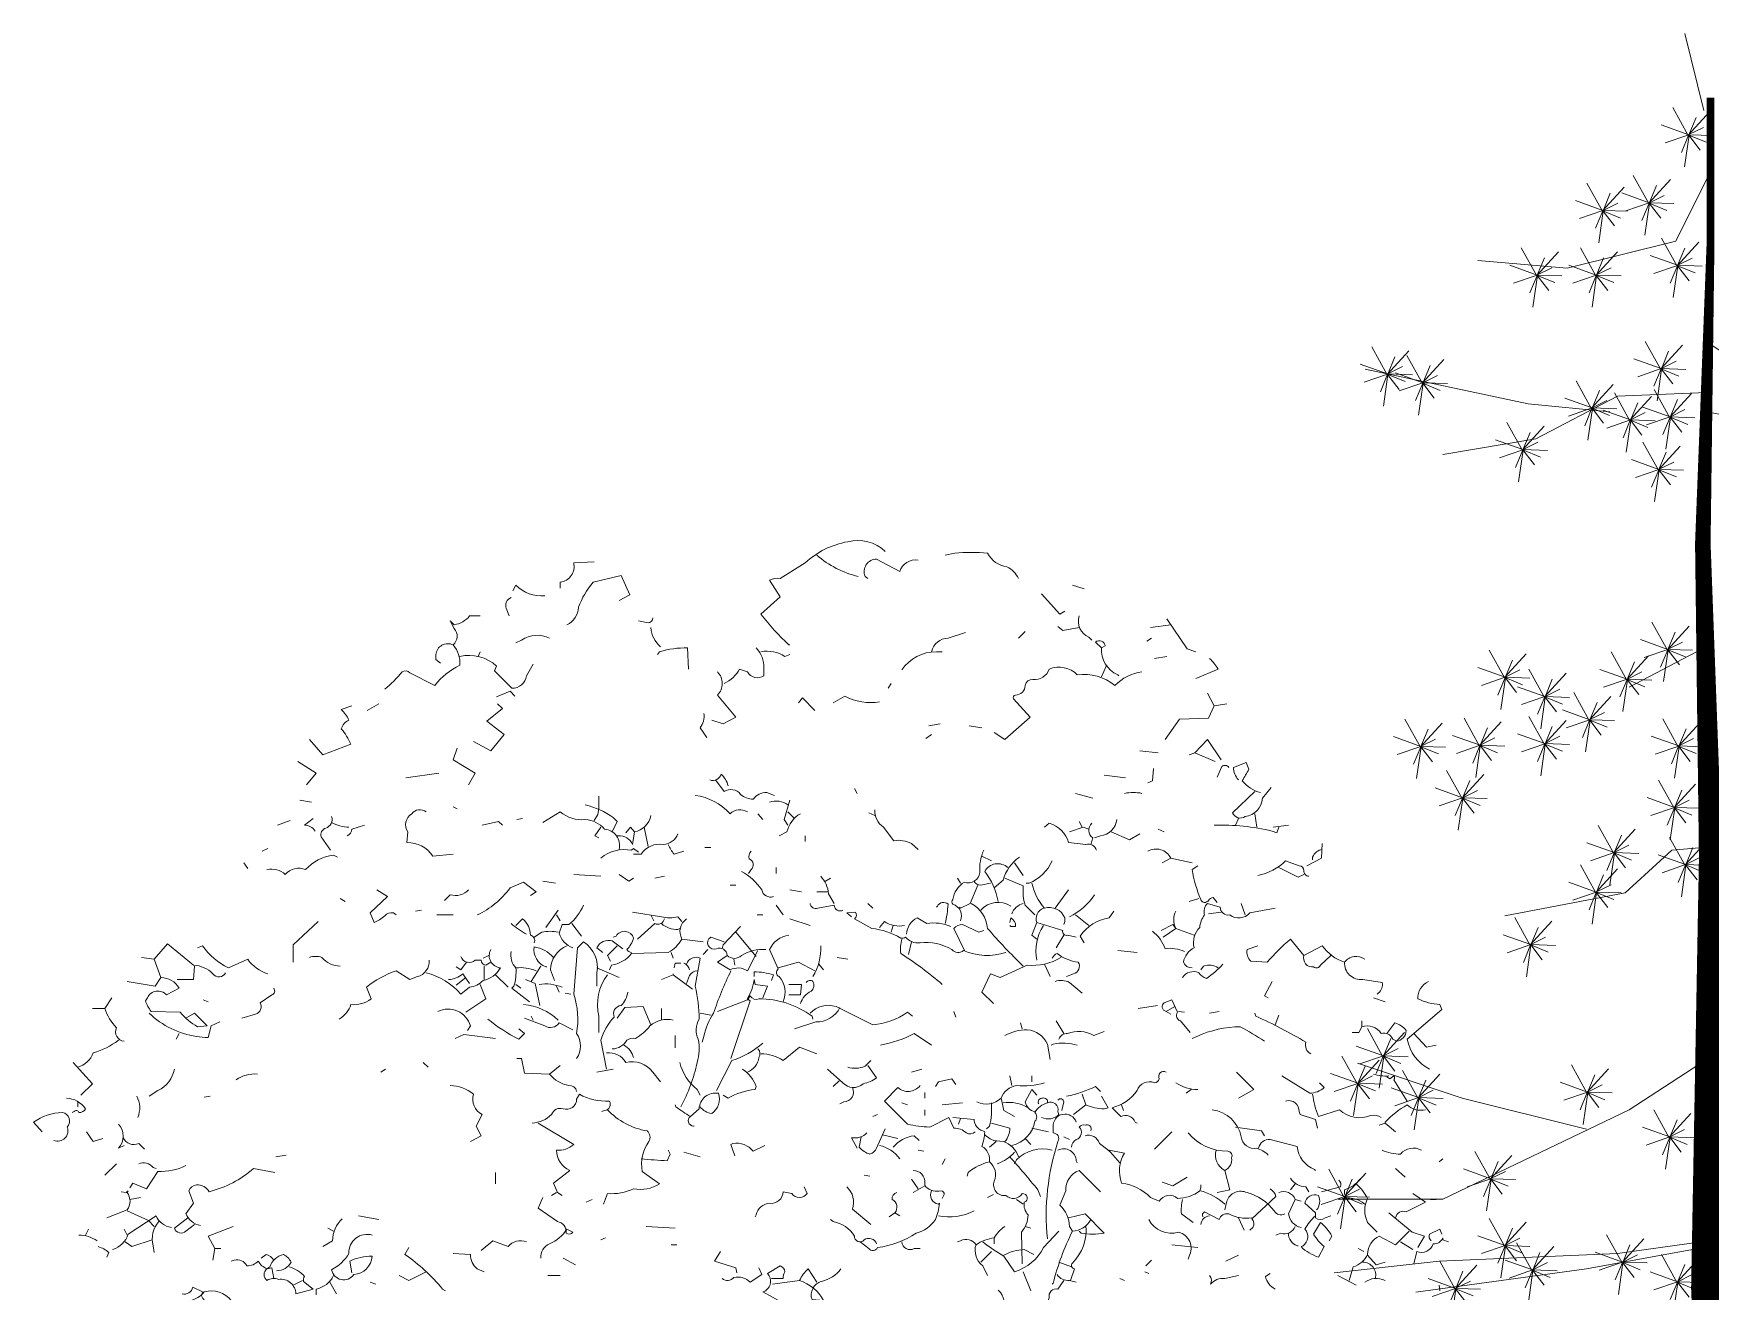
# Model space of a CAD drawing. Header units: millimetres. Extents: x 922141 to 965068, y 34629 to 256118.
# Drawn here: x 926857 to 930009, y 232705 to 235070 of the extents above; entities that cross this region are included whole.
import ezdxf

# ---------------------------------------------------------------- set-up
doc = ezdxf.new("R2010")
doc.units = ezdxf.units.MM
doc.layers.get('0').update_dxf_attribs({"plot": 0})
doc.layers.add('HATCH', color=8, linetype='Continuous', lineweight=5)
doc.layers.add('MCA__ PISCINA ELEV.', color=91, linetype='Continuous')

# ---------------------------------------------------------------- blocks, each defined once
blk = doc.blocks.new('PINE', base_point=(21193.4, 13260.9))
for p, q in [((21195.4, 13257.8), (21246.3, 13349.7)), ((21195.6, 13259.4), (21124.7, 13336.9)), ((21193.4, 13260.9), (21145.6, 13284.6)), ((21193.7, 13259.9), (21170, 13317.1)), ((21194, 13260.7), (21283.6, 13292.8)), ((21193.3, 13260.7), (21113.1, 13257.9)), ((21193.8, 13259.4), (21136.7, 13235.8)), ((21194, 13259.4), (21156.3, 13210.3)), ((21193, 13259), (21207.9, 13155)), ((21194, 13260.4), (21271.1, 13234)), ((21194.3, 13259.6), (21217.9, 13202.4))]:
    blk.add_line(p, q)
blk = doc.blocks.new('02')
at = {"layer": 'HATCH'}
for p, q in [((624604.4, 369182.8), (624586.8, 369255.1)), ((624610.9, 369125.6), (624578.1, 369060)), ((624578.1, 369060), (624476, 369034.5)), ((624476, 369034.5), (624392.1, 369041.8)), ((624607.2, 368965.2), (624691.1, 368910.5)), ((624439.5, 368906.9), (624286.4, 368939.7)), ((624516.1, 368899.6), (624439.5, 368906.9)), ((624523.4, 368914.1), (624446.8, 368874)), ((624607.2, 368917.8), (624523.4, 368914.1)), ((624607.2, 368899.6), (624683.8, 368885)), ((624446.8, 368874), (624359.3, 368859.5)), ((624603.6, 368677.2), (624534.3, 368640.7)), ((624574.4, 368487.6), (624530.7, 368447.5)), ((624618.2, 368491.2), (624574.4, 368487.6)), ((624530.7, 368447.5), (624417.7, 368425.6)), ((624377.6, 368254.3), (624279.1, 368287.1)), ((624607.2, 368290.7), (624534.3, 368243.3)), ((624494.2, 368225.1), (624377.6, 368254.3)), ((624534.3, 368243.3), (624359.3, 368159.5)), ((624359.3, 368159.5), (624260.9, 368159.5)), ((624629.1, 368123), (624523.4, 368108.4)), ((624523.4, 368108.4), (624355.7, 368101.1)), ((624614.5, 368115.7), (624494.2, 368093.8)), ((624355.7, 368101.1), (624257.2, 368090.2)), ((624494.2, 368093.8), (624333.8, 368072))]:
    blk.add_line(p, q, dxfattribs=at)
blk.add_lwpolyline([(624632.8, 366726.7, 65.6, 51, 0), (624632.8, 367113.1, 51, 36.5, 0), (624629.1, 367627.2, 36.5, 29.2, 0), (624607.2, 368075.6, 29.2, 21.9, 0), (624610.9, 368480.3, 21.9, 14.6, 0), (624603.6, 368775.6, 14.6, 7.29, 0), (624610.9, 369060, 7.29, 7.29, 0), (624610.9, 369194.9, 7.29, 7.29, 0)], format="xyseb", dxfattribs=at)
at = {"layer": 'HATCH', "xscale": -0.2870729222195223, "yscale": 0.2870729222195223, "zscale": 0.2870729222195223}
for p in [(624590.5, 369160.1), (624509.9, 369088.9), (624553.4, 369096.1), (624448.1, 369028.2), (624503.7, 369028.2), (624580, 369037.3), (624307.6, 368935.2), (624564.7, 368940.3), (624340.6, 368926.9), (624499.7, 368903.3), (624535.7, 368892), (624573.1, 368894.9), (624434.7, 368864.1), (624562.5, 368845.5), (624570.9, 368676.3), (624418, 368650.1), (624532.7, 368648.3), (624455.4, 368632), (624497.5, 368610.2), (624338.8, 368585.1), (624394.4, 368586.2), (624455.4, 368587.7), (624581.1, 368585.5), (624378, 368536.8), (624577.1, 368527.7), (624520.4, 368485.3), (624587.6, 368474), (624503.7, 368448.2), (624442, 368398.8), (624442, 368398.8), (624303.6, 368294.2), (624279.6, 368268.4), (624336.6, 368255), (624495.3, 368260.1), (624572.7, 368218), (624404.5, 368178.7), (624267.3, 368162), (624418, 368115.9), (624443.8, 368093), (624528.4, 368100.3), (624580, 368081.8), (624371.5, 368075.6)]:
    blk.add_blockref('PINE', p, dxfattribs=at)
blk = doc.blocks.new('05')
at = {"layer": 'HATCH'}
for points in [[(618789.3, 368314.7, 0.259125), (618663.6, 368346.9, 0.14621), (618521.8, 368276), (618438, 368224.5, 0.140045), (618402.6, 368218), (618438, 368163.2), (618373.6, 368105.2, 0.045349), (618467, 368002.1), (618470.2, 368002.1)], [(617816, 368279.2), (617748.3, 368276, -0.433228), (617703.2, 368211.6), (617703.2, 368192.2)], [(618560.5, 368301.8, 0.120178), (618699.1, 368230.9)], [(618898.9, 368285.7, 0.374222), (618837.7, 368247), (618760.3, 368288.9, 0.538727), (618721.6, 368230.9), (618731.3, 368224.5)], [(619234.1, 368224.5, 0.166656), (619195.4, 368263.1, -0.236053), (619131, 368308.2, 0.059021), (619021.4, 368308.2), (618989.1, 368301.8)], [(617725.7, 368069.7, 0.2836), (617764.4, 368127.8, -0.086777), (617812.8, 368211.6), (617906.2, 368234.1), (617935.2, 368169.7), (617899.8, 368150.3)], [(617538.8, 368160, 0.4142), (617522.7, 368124.5), (617532.4, 368098.8)], [(617651.6, 368166.4, -0.22728), (617554.9, 368201.9), (617545.2, 368182.6)], [(617116.6, 367853.8, 0.057129), (617174.6, 367911.8, -0.369919), (617200.4, 367908.6), (617284.2, 367866.7, -0.117401), (617368, 367934.4, 0.20253), (617345.4, 368002.1, 0.429047), (617348.6, 368056.9), (617335.8, 368082.6), (617348.6, 368069.7, 0.195877), (617400.2, 368098.8), (617435.7, 368098.8)], [(618012.6, 368092.3, -0.4142), (617996.5, 368076.2), (617964.2, 368082.6)], [(618006.1, 368060.1, 0.207977), (618038.4, 367995.6)], [(619437.1, 368098.8, 0.386597), (619469.4, 368027.8), (619479, 368018.2)], [(617345.4, 368002.1, 0.520645), (617287.4, 367969.8), (617287.4, 367953.7), (617303.5, 367940.8)], [(617667.7, 368024.6, 0.27121), (617574.3, 368018.2), (617554.9, 368008.5)], [(618131.8, 367921.5), (618128.6, 367992.4, 0.072388), (618035.1, 367979.5), (618028.7, 367969.8)], [(618357.4, 367992.4, -0.207474), (618383.2, 367924.7), (618383.2, 367898.9, -0.433868), (618328.4, 367911.8), (618302.6, 367921.5, -0.162277), (618251.1, 367873.1)], [(618944, 367979.5, -0.35463), (618998.8, 368024.6), (619056.8, 368044)], [(619511.3, 367992.4), (619491.9, 368011.7, -0.586716), (619524.2, 367998.8), (619511.3, 367992.4)], [(619511.3, 367992.4, 0.32309), (619566.1, 367902.2), (619569.3, 367898.9)], [(617368, 367963.4, -0.247086), (617490.5, 367931.2), (617484, 367915), (617542, 367857, 0.369919), (617590.4, 367898.9), (617612.9, 367937.6)], [(618373.6, 367979.5, -0.185669), (618454.1, 367963.4), (618470.2, 367969.8)], [(618844.1, 367918.3, -0.24263), (618960.1, 367979.5), (618979.5, 367979.5)], [(619872.2, 367956.9, -0.082748), (619901.2, 367921.5), (619827.1, 367889.3)], [(618228.5, 367911.8, -0.416656), (618228.5, 367834.5), (618289.8, 367760.3), (618247.9, 367737.8), (618209.2, 367750.7)], [(619646.6, 367911.8, 0.171967), (619556.4, 367866.7, 0.200745), (619430.7, 367902.2, 0.302124), (619337.2, 367921.5, -0.343094), (619282.4, 367886, 0.4142), (619256.6, 367866.7, -0.4142), (619224.4, 367834.5, 0.618027), (619218, 367821.6), (619272.8, 367760.3), (619189, 367686.2), (619153.5, 367708.8)], [(618770, 367811.9, -0.17128), (618654, 367831.2), (618615.3, 367808.7)], [(617007, 367799), (616971.6, 367786.1, -0.077301), (616997.3, 367750.7, 0.209167), (616971.6, 367721.7, -0.073669), (617003.8, 367670.1), (616910.3, 367634.6), (616865.2, 367686.2)], [(618183.4, 367773.2, -0.212204), (618170.5, 367724.9), (618193.1, 367692.7)], [(619936.7, 367592.7, 0.442368), (619914.1, 367596), (619898, 367560.5)], [(619968.9, 367550.8, -0.178864), (619952.8, 367592.7), (619994.7, 367608.9), (620004.4, 367586.3, 0.010635), (619981.8, 367547.6, 0.164948), (620043.1, 367508.9)], [(618264, 367531.5, 0.135742), (618241.4, 367570.2, -0.4142), (618202.7, 367550.8)], [(618222.1, 367550.8), (618251.1, 367512.2, -0.388977), (618305.9, 367502.5, 0.178864), (618347.8, 367486.4, -0.243835), (618392.9, 367508.9), (618418.7, 367499.3)], [(617832.1, 367496.1, -0.055374), (617828.9, 367434.8), (617816, 367415.5)], [(618154.4, 367499.3, -0.175232), (618270.4, 367438, -0.323349), (618328.4, 367444.5)], [(619646.6, 367505.7, 0.112473), (619588.6, 367505.7)], [(620023.7, 367512.2), (619949.6, 367441.3, 0.489075), (619991.5, 367428.4, 0.354019), (620049.5, 367489.6), (620078.5, 367525.1)], [(617255.2, 367444.5, 0.401794), (617206.8, 367438, 0.4142), (617193.9, 367376.8), (617190.7, 367341.4, -0.260452), (617277.7, 367296.2), (617345.4, 367302.7)], [(617899.8, 367318.8, 0.462555), (617851.4, 367386.5, 0.199997), (617787, 367418.7, -0.211655), (617703.2, 367444.5), (617645.2, 367409)], [(617787, 367467.1, -0.099014), (617880.4, 367425.2), (617893.3, 367412.3), (617877.2, 367376.8)], [(618006.1, 367431.6, -0.294113), (617951.3, 367376.8), (617938.4, 367392.9), (617922.3, 367373.6)], [(618463.8, 367467.1, 0.250641), (618402.6, 367476.7)], [(618505.7, 367438, 0.211838), (618460.6, 367376.8), (618434.8, 367363.9)], [(618753.9, 367450.9, 0.248367), (618782.9, 367392.9), (618818.3, 367347.8, -0.162277), (618876.3, 367338.1), (618898.9, 367318.8)], [(616878.1, 367421.9), (616849.1, 367399.4, -0.259125), (616884.5, 367380)], [(616939.3, 367428.4, -0.4142), (616920, 367389.7, 0.4142), (616903.9, 367360.7), (616936.1, 367315.6)], [(616939.3, 367409, 0.128769), (616997.3, 367392.9)], [(617048.9, 367399.4), (617007, 367386.5, -0.310577), (616990.9, 367363.9)], [(617951.3, 367376.8), (617944.9, 367334.9, 0.333328), (617896.6, 367363.9), (617893.3, 367363.9)], [(619495.1, 367315.6, 0.4142), (619459.7, 367334.9), (619401.7, 367341.4, 0.255402), (619337.2, 367405.8), (619321.1, 367392.9)], [(619479, 367405.8, 0.471924), (619482.3, 367357.5), (619475.8, 367334.9)], [(619562.8, 367418.7, -0.354019), (619508, 367363.9), (619488.7, 367357.5)], [(619888.4, 367399.4, -0.065994), (620081.7, 367380), (620097.8, 367373.6), (620104.3, 367392.9)], [(617838.5, 367289.8, -0.223526), (617941.7, 367315.6), (617948.1, 367322), (617964.2, 367309.1)], [(618096.4, 367370.4, -0.290726), (618048, 367334.9, 0.300995), (617973.9, 367302.7), (617948.1, 367302.7)], [(618064.1, 367334.9, 0.062256), (618083.5, 367302.7), (618115.7, 367312.3)], [(619666, 367312.3, -0.427887), (619743.3, 367289.8), (619814.2, 367273.7)], [(620249.3, 367318.8, 0.25296), (620217.1, 367293), (620217.1, 367283.3)], [(616723.4, 367251.1, -0.236053), (616784.6, 367235, -0.326447), (616852.3, 367251.1, -0.184021), (616945.8, 367299.5), (616958.7, 367293)], [(618341.3, 367312.3, 0.302765), (618334.9, 367286.6, -0.544022), (618341.3, 367251.1), (618331.7, 367238.2)], [(619118.1, 367315.6, 0.12587), (619105.2, 367241.4, -0.472687), (619053.6, 367209.2, 0.225525), (619014.9, 367151.2, 0.4142), (619014.9, 367135.1, -0.453766), (619040.7, 367080.3)], [(619198.6, 367257.6, 0.489075), (619121.3, 367244.7, -0.119324), (619166.4, 367144.8)], [(619237.3, 367293, 0.162277), (619182.5, 367215.7), (619153.5, 367189.9)], [(619346.9, 367280.1, -0.19191), (619269.5, 367206), (619259.9, 367206)], [(619833.6, 367264), (619814.2, 367251.1, 0.056015), (619843.2, 367151.2, 0.618027), (619869, 367148, -0.236053), (619885.1, 367157.6), (619898, 367141.5)], [(620204.2, 367228.6, -0.45993), (620188.1, 367247.9, 0.4142), (620172, 367264), (620126.9, 367280.1, -0.153275), (620033.4, 367231.8)], [(617426, 367099.6, 0.122345), (617535.6, 367189.9), (617580.7, 367209.2), (617622.6, 367177), (617603.3, 367164.1)], [(618415.5, 367160.9, -0.45993), (618376.8, 367183.4, 0.119247), (618309.1, 367244.7)], [(618573.4, 367228.6, -0.178864), (618599.2, 367170.5), (618618.5, 367138.3)], [(619085.8, 367212.4, 0.276978), (619108.4, 367199.5), (619140.6, 367206)], [(619189, 367222.1), (619250.2, 367196.3, 0.099014), (619256.6, 367131.9), (619288.9, 367099.6)], [(619279.2, 367206, 0.125443), (619321.1, 367122.2, -0.386597), (619388.8, 367090), (619388.8, 367077.1), (619385.6, 367067.4)], [(617090.8, 367183.4), (617126.3, 367160.9), (617068.2, 367106.1), (617081.1, 367073.8, 0.078461), (617116.6, 367096.4, -0.276978), (617145.6, 367106.1), (617155.3, 367099.6)], [(617397, 367183.4, -0.286789), (617335.8, 367167.3), (617316.4, 367148)], [(619488.7, 367167.3, -0.126114), (619404.9, 367093.2)], [(617780.5, 367131.9, -0.117401), (617732.2, 367067.4), (617709.6, 367067.4), (617699.9, 367038.4, 0.240356), (617745.1, 366990)], [(617944.9, 367109.3), (618041.6, 367093.2, 0.121368), (618096.4, 367093.2), (618109.3, 367077.1)], [(618537.9, 367138.3, 0.509216), (618563.7, 367122.2), (618618.5, 367131.9, 0.566177), (618647.5, 367115.7)], [(619192.2, 366973.9, -0.181442), (619050.4, 366980.4, -0.4142), (619011.7, 366983.6, 0.16394), (618905.3, 367006.2, -0.253143), (618857, 367025.5, -0.236053), (618840.9, 367022.3, 0.100998), (618744.2, 367054.5), (618686.2, 367086.7, 0.4142), (618689.4, 367109.3), (618660.4, 367106.1), (618676.5, 367093.2)], [(618989.1, 367070.6, 0.048889), (618998.8, 367135.1, 0.526016), (618963.4, 367128.6), (618960.1, 367125.4)], [(619076.2, 367138.3, -0.241638), (619131, 367054.5, 0.024979), (619250.2, 366928.8)], [(619108.4, 367115.7, -0.37883), (619208.3, 367128.6)], [(619250.2, 367138.3, 0.236053), (619211.5, 367102.9)], [(619317.9, 367122.2, 0.4142), (619295.3, 367073.8), (619279.2, 367031.9), (619295.3, 367019.1)], [(619453.3, 367006.2), (619440.4, 367028.7, -0.210266), (619537, 367090), (619553.2, 367112.5)], [(619759.4, 367112.5, 0.224854), (619759.4, 367054.5), (619717.5, 367025.5)], [(619814.2, 366922.4, -0.312363), (619785.2, 366941.7, -0.225677), (619820.7, 366990, -0.25499), (619840, 367057.7, -0.148804), (619856.1, 367099.6, -0.276978), (619865.8, 367138.3), (619907.7, 367125.4, 0.441483), (619939.9, 367099.6, 0.38205), (620007.6, 367106.1), (620091.4, 367122.2)], [(617590.4, 367035.2, -0.042465), (617538.8, 367070.6)], [(617616.2, 367006.2, 0.5), (617603.3, 367031.9, 0.2388), (617577.5, 367086.7), (617554.9, 367064.2)], [(617696.7, 367041.6, 0.118042), (617641.9, 367041.6), (617616.2, 367025.5)], [(618125.4, 367086.7, 0.376556), (618109.3, 367019.1, -0.145767), (618064.1, 366973.9), (617941.7, 366970.7, -0.199722), (617874, 366932), (617867.5, 366915.9)], [(617941.7, 366973.9, -0.236053), (617925.6, 366983.6, 0.120438), (617948.1, 367022.3, 0.660995), (617890.1, 367028.7), (617880.4, 367025.5)], [(618051.3, 367086.7, -0.480621), (618019, 367070.6), (617961, 367019.1)], [(618041.6, 367070.6, 0.193741), (618096.4, 367051.3), (618102.8, 367054.5)], [(618770, 367057.7), (618786.1, 367077.1, 0.192581), (618853.8, 367064.2)], [(619008.5, 367061, 0.146759), (618927.9, 367070.6), (618895.7, 367090, 0.276978), (618860.2, 367035.2)], [(619053.6, 366980.4), (619018.1, 367054.5, -0.226822), (619047.2, 367067.4), (619101.9, 367041.6), (619118.1, 367048.1)], [(619205.1, 367073.8), (619208.3, 367090, -0.302765), (619224.4, 367061), (619208.3, 367061), (619205.1, 367064.2)], [(619317.9, 367064.2, 0.197815), (619295.3, 366948.2)], [(619295.3, 367073.8), (619382.3, 367048.1, 0.599991), (619398.5, 367031.9), (619427.5, 367025.5)], [(619682.1, 367044.8, -0.143997), (619724, 366986.8, -0.146759), (619788.4, 366977.2)], [(616584.8, 366906.3, -0.568253), (616542.9, 366903, 0.175797), (616478.4, 366932), (616391.4, 367002.9), (616346.3, 366951.4), (616304.4, 366957.8)], [(616726.6, 366903, -0.163284), (616658.9, 366951.4), (616594.5, 366922.4, -0.113754), (616507.4, 366996.5), (616491.3, 366990)], [(617471.1, 366983.6, 0.536423), (617503.3, 366922.4, -0.215927), (617445.3, 366880.5, -0.178345), (617400.2, 366857.9), (617371.2, 366835.3, 0.146225), (617255.2, 366906.3)], [(617680.6, 366957.8, 0.15741), (617616.2, 366993.3, 0.349701), (617654.8, 366925.6), (617658, 366925.6)], [(617725.7, 366996.5, 0.303986), (617670.9, 366915.9), (617683.8, 366880.5)], [(617758, 366619.4, 0.309357), (617758, 366703.2, 0.119644), (617748.3, 366835.3), (617761.2, 366990), (617780.5, 367009.4, -0.308212), (617825.6, 366906.3), (617825.6, 366861.1)], [(617845, 366973.9), (617825.6, 366990, -0.375732), (617877.2, 367012.6), (617912.7, 366986.8)], [(618251.1, 367009.4), (618206, 367025.5, 0.942245), (618225.3, 366986.8, -0.514618), (618260.7, 366964.3, 0.4142), (618309.1, 366964.3, -0.160355), (618389.7, 366983.6)], [(618467, 367031.9, 0.259125), (618402.6, 366983.6), (618431.6, 366919.1, 0.618027), (618434.8, 366893.4, -0.301163), (618447.7, 366809.6)], [(618573.4, 366996.5, -0.148178), (618547.6, 366893.4)], [(618844.1, 367019.1, 0.082748), (618840.9, 366970.7, -0.034805), (618979.5, 366867.6)], [(620188.1, 366964.3), (620143, 367019.1, 0.041733), (620065.6, 366941.7), (620010.8, 366944.9, -0.265564), (619997.9, 366983.6), (620033.4, 366996.5)], [(620323.5, 366941.7, -0.162277), (620249.3, 366996.5), (620188.1, 366964.3, 0.541992), (620220.3, 366925.6, 0.523941), (620242.9, 366932), (620278.3, 366964.3)], [(616865.2, 366957.8, -0.162277), (616907.1, 366957.8, 0.236053), (616968.3, 366928.8)], [(617264.8, 366948.2, -0.37442), (617226.2, 366893.4), (617200.4, 366883.7), (617155.3, 366912.7, 0.088013), (617055.4, 366857.9), (617071.5, 366819.2, -0.188675), (617003.8, 366799.9, -0.179413), (616965.1, 366751.5)], [(617371.2, 366961, 0.548935), (617419.5, 366948.2), (617438.9, 366948.2, 0.4142), (617455, 366932), (617471.1, 366941.7)], [(617538.8, 366977.2, 0.236053), (617554.9, 366922.4, -0.099014), (617548.5, 366861.1), (617542, 366854.7), (617600, 366809.6)], [(618106, 366458.3, 0.071533), (618160.8, 366606.5, 0.124786), (618164.1, 366683.9, -0.240356), (618167.3, 366751.5, 0.058014), (618154.4, 366861.1), (618170.5, 366954.6, 0.468369), (618125.4, 366935.3), (618115.7, 366938.5, -0.236053), (618135.1, 366915.9)], [(618363.9, 366980.4), (618328.4, 366912.7, 0.274826), (618270.4, 366915.9), (618228.5, 366941.7), (618260.7, 366964.3)], [(619375.9, 366957.8, -0.169128), (619263.1, 366932), (619172.9, 366890.1), (619140.6, 366903), (619111.6, 366841.8), (619150.3, 366803.1)], [(619346.9, 366954.6, -0.199997), (619363, 366970.7, 0.141068), (619433.9, 366941.7, -0.514618), (619417.8, 366903), (619395.2, 366893.4)], [(619782, 366890.1, -0.37204), (619836.8, 366906.3, 0.162277), (619862.6, 366886.9, 0.055374), (619917.4, 366935.3)], [(619901.2, 366922.4, 0.255692), (619852.9, 366928.8), (619843.2, 366915.9)], [(620391.1, 366951.4, 0.417374), (620323.5, 366941.7, 0.463791), (620384.7, 366883.7), (620449.2, 366874, -0.302765), (620436.3, 366838.6), (620433, 366835.3)], [(616368.9, 366890.1, -0.265564), (616430.1, 366854.7), (616388.2, 366832.1, 0.540619), (616323.7, 366822.5), (616317.3, 366812.8, 0.104111), (616336.6, 366777.3), (616433.3, 366774.1, 0.087555), (616491.3, 366725.8), (616523.6, 366729), (616481.7, 366770.9), (616452.7, 366754.8)], [(617329.3, 366883.7, 0.186783), (617377.7, 366903), (617400.2, 366870.8)], [(617554.9, 366922.4, -0.133911), (617622.6, 366912.7)], [(617861.1, 366899.8, 0.224854), (617832.1, 366761.2), (617832.1, 366706.4)], [(618160.8, 366912.7, 0.276978), (618135.1, 366896.6), (618125.4, 366870.8)], [(618273.6, 366912.7, 0.03894), (618215.6, 366770.9, 0.100754), (618183.4, 366693.5), (618176.9, 366674.2)], [(618273.6, 366619.4), (618338.1, 366812.8), (618328.4, 366819.2, 0.104355), (618351, 366883.7), (618354.2, 366867.6), (618396.1, 366861.1), (618380, 366822.5)], [(618409, 366880.5), (618415.5, 366899.8, 0.064087), (618351, 366909.5), (618351, 366893.4)], [(618525, 366874, -0.442368), (618547.6, 366877.2, -0.369919), (618541.1, 366845, 0.196625), (618505.7, 366803.1)], [(619356.6, 366877.2, -0.204086), (619404.9, 366874), (619446.8, 366838.6)], [(620603.9, 366877.2, 0.301514), (620568.4, 366819.2, 0.092056), (620642.5, 366799.9), (620649, 366783.8), (620532.9, 366683.9, 0.222809), (620607.1, 366584)], [(616204.5, 366822.5), (616181.9, 366787, 0.117737), (616220.6, 366722.5, 0.515518), (616246.4, 366677.4)], [(616745.9, 366854.7, -0.523941), (616739.5, 366832.1), (616700.8, 366806.3, -0.480621), (616684.7, 366767.7), (616639.6, 366754.8)], [(617632.3, 366867.6, -0.133911), (617709.6, 366857.9)], [(617857.9, 366584), (617838.5, 366680.6, -0.125), (617883.7, 366758, -0.514618), (617906.2, 366796.7, 0.178345), (617928.8, 366841.8)], [(618228.5, 366777.3), (618328.4, 366816), (618338.1, 366828.9, 0.4142), (618367.1, 366819.2, -0.159607), (618544.4, 366761.2), (618547.6, 366751.5)], [(619727.2, 366777.3, -0.659393), (619720.8, 366806.3), (619746.5, 366816), (619765.9, 366774.1, 0.49527), (619775.5, 366745.1), (619807.8, 366706.4)], [(616330.2, 366770.9, 0.155884), (616488.1, 366693.5, 0.07106), (616526.8, 366690.3), (616536.5, 366729), (616565.5, 366741.9)], [(617293.9, 366777.3, -0.456619), (617403.4, 366729), (617393.8, 366712.9)], [(617580.7, 366799.9, -0.167648), (617696.7, 366748.3)], [(618637.8, 366790.2, -0.286789), (618557.3, 366741.9), (618486.4, 366719.3)], [(618537.9, 366770.9, -0.291199), (618624.9, 366793.4), (618747.4, 366732.2, 0.123093), (618863.4, 366774.1), (618879.6, 366761.2)], [(620210.7, 366635.5, -0.362045), (620194.5, 366674.2, 0.029785), (620026.9, 366761.2), (620023.7, 366770.9)], [(617461.4, 366751.5, 0.050552), (617564.6, 366683.9), (617583.9, 366703.2), (617564.6, 366719.3)], [(617745.1, 366716.1), (617699.9, 366738.7, -0.407791), (617651.6, 366729), (617583.9, 366754.8)], [(617877.2, 366651.6, 0.236053), (617925.6, 366680.6, -0.192581), (617954.6, 366687.1, 0.099014), (618002.9, 366729, -0.236053), (618080.3, 366748.3)], [(618773.2, 366664.5, 0.07692), (618886, 366703.2), (618944, 366664.5)], [(619189, 366696.8, -0.116699), (619263.1, 366716.1, -0.270767), (619330.8, 366667.8), (619340.4, 366616.2)], [(619369.5, 366683.9, -0.364258), (619398.5, 366703.2, -0.223816), (619485.5, 366696.8), (619520.9, 366709.7)], [(620055.9, 366677.4, 0.023788), (619975.4, 366725.8, 0.105392), (619830.3, 366693.5), (619814.2, 366687.1)], [(620349.2, 366706.4), (620371.8, 366706.4), (620381.5, 366725.8, -0.343094), (620445.9, 366703.2, -0.4142), (620484.6, 366683.9), (620497.5, 366677.4, 0.359619), (620529.7, 366712.9, 0.165543), (620491.1, 366738.7), (620465.3, 366703.2)], [(616227, 366680.6, -0.092499), (616143.2, 366638.7, -0.224854), (616091.7, 366590.4)], [(617915.9, 366664.5, -0.209167), (617948.1, 366622.6)], [(618380, 366671, -0.101349), (618276.9, 366613), (618225.3, 366513)], [(618363.9, 366651.6, -0.343094), (618367.1, 366622.6, -0.260178), (618328.4, 366574.3)], [(618373.6, 366635.5, -0.148178), (618447.7, 366613), (618502.5, 366658.1), (618560.5, 366635.5)], [(619430.7, 366664.5, 0.121552), (619350.1, 366667.8), (619343.7, 366664.5)], [(617758, 366509.8, 0.4142), (617732.2, 366529.2, -0.184021), (617667.7, 366567.8), (617583.9, 366571.1), (617574.3, 366619.4), (617558.1, 366619.4)], [(617857.9, 366638.7, -0.295731), (617922.3, 366606.5, -0.302765), (618012.6, 366574.3), (618038.4, 366542.1)], [(618102.8, 366606.5, 0.166275), (618160.8, 366516.3), (618170.5, 366496.9)], [(618731.3, 366596.8), (618760.3, 366554.9, -0.109772), (618715.2, 366535.6, -0.427002), (618647.5, 366538.8), (618595.9, 366584)], [(618741, 366613), (618721.6, 366593.6, -0.166153), (618663.6, 366590.4)], [(616414, 366584, -0.245377), (616359.2, 366513), (616330.2, 366493.7)], [(616691.2, 366567.8, 0.169571), (616620.2, 366548.5)], [(618312.3, 366584, -0.16861), (618357.4, 366525.9), (618354.2, 366516.3, 0.105759), (618264, 366487.3), (618247.9, 366496.9)], [(619095.5, 366474.4, 0.307983), (619176.1, 366487.3, -0.275284), (619227.6, 366529.2, 0.105927), (619321.1, 366538.8)], [(619727.2, 366574.3, 0.754288), (619704.6, 366551.7, -0.333328), (619688.5, 366538.8, 0.4142), (619630.5, 366513, -0.17865), (619546.7, 366455), (619575.7, 366426, -0.438309), (619624.1, 366406.7), (619630.5, 366403.5)], [(619759.4, 366538.8, 0.148178), (619833.6, 366516.3)], [(620239.7, 366538.8), (620255.8, 366522.7, -0.172653), (620207.4, 366503.4), (620114, 366561.4)], [(620532.9, 366477.6), (620487.8, 366548.5, 0.5), (620487.8, 366561.4), (620474.9, 366551.7), (620465.3, 366558.2), (620471.7, 366561.4, -0.099014), (620420.1, 366567.8)], [(616053, 366487.3, -0.234344), (616117.5, 366451.8, -0.276978), (616094.9, 366438.9, 0.618027), (616078.8, 366442.1), (616072.3, 366438.9)], [(616288.3, 366493.7, -0.232346), (616291.5, 366422.8)], [(617335.8, 366529.2, -0.183472), (617413.1, 366500.2, 0.356949), (617442.1, 366432.5), (617422.8, 366393.8), (617438.9, 366361.6), (617403.4, 366342.2)], [(617609.7, 366403.5, 0.175797), (617674.2, 366432.5, -0.406204), (617712.8, 366451.8, 0.51619), (617758, 366484), (617767.6, 366500.2, 0.147141), (617867.5, 366477.6, -0.535172), (617851.4, 366445.4), (617841.8, 366442.1)], [(618170.5, 366458.3, 0.188675), (618209.2, 366435.7, 0.343094), (618231.7, 366503.4, 0.452606), (618167.3, 366451.8), (618138.3, 366426, -0.030823), (618089.9, 366458.3), (618086.7, 366464.7)], [(618679.7, 366522.7, -0.535172), (618650.7, 366474.4), (618637.8, 366467.9)], [(618905.3, 366529.2, -0.435272), (618831.2, 366522.7), (618786.1, 366477.6), (618863.4, 366400.2, 0.048386), (618937.6, 366390.6), (619002, 366422.8), (619018.1, 366387.4, -0.178864), (619060, 366371.2, 0.323349), (619089.1, 366374.5)], [(619295.3, 366496.9), (619279.2, 366516.3), (619256.6, 366474.4, 0.302765), (619288.9, 366442.1)], [(619301.8, 366467.9, -0.618027), (619314.7, 366487.3, -0.599991), (619330.8, 366471.1, -0.649872), (619366.2, 366442.1), (619369.5, 366432.5, -0.314713), (619311.4, 366422.8)], [(619366.2, 366480.8, -0.704712), (619385.6, 366474.4), (619379.1, 366445.4)], [(619395.2, 366493.7, 0.060013), (619491.9, 366525.9), (619508, 366509.8)], [(619446.8, 366500.2), (619459.7, 366464.7, 0.111496), (619520.9, 366451.8), (619533.8, 366455), (619511.3, 366493.7)], [(620126.9, 366477.6, -0.517548), (620172, 366442.1), (620175.2, 366432.5), (620226.8, 366416.4), (620233.2, 366387.4)], [(620217.1, 366500.2, 0.07106), (620236.4, 366426), (620307.3, 366448.6, 0.302765), (620410.5, 366429.3, -0.192581), (620445.9, 366422.8)], [(616011.1, 366345.5, 0.645172), (616056.2, 366390.6, 0.599991), (616040.1, 366438.9, 0.162277), (615943.4, 366406.7), (615972.4, 366374.5)], [(617861.1, 366448.6, 0.162277), (617993.2, 366377.7, -0.368179), (617999.7, 366342.2, 0.209167), (617977.1, 366242.3), (618035.1, 366200.4, -0.185669), (617948.1, 366184.3, -0.128281), (617861.1, 366168.2), (617848.2, 366132.7)], [(618138.3, 366426, 0.697281), (618147.9, 366393.8), (618151.2, 366393.8)], [(619014.9, 366422.8), (619085.8, 366416.4, 0.32254), (619114.8, 366377.7), (619121.3, 366374.5, -0.077118), (619111.6, 366326.1, -0.302765), (619137.4, 366274.5, -0.32045), (619153.5, 366210.1, 0.575546), (619192.2, 366161.7, 0.470993), (619247, 366168.2, -0.926025), (619253.4, 366139.2, 0.236053), (619266.3, 366097.3, -0.182587), (619243.8, 366039.3), (619247, 365932.9)], [(619143.8, 366471.1, -0.082748), (619137.4, 366393.8), (619127.7, 366384.1)], [(619182.5, 366471.1, -0.185669), (619266.3, 366455), (619259.9, 366458.3)], [(619330.8, 366471.1, 0.209167), (619288.9, 366438.9, -0.449051), (619288.9, 366409.9, -0.306015), (619211.5, 366329.3)], [(619427.5, 366406.7, 0.89061), (619350.1, 366390.6), (619350.1, 366371.2, -0.566177), (619366.2, 366342.2, 0.104599), (619330.8, 366016.7)], [(619881.9, 366448.6, -0.315994), (619978.6, 366358.3, 0.442368), (620030.2, 366319.7, -0.120438), (620068.8, 366297.1)], [(620594.2, 366448.6, -0.259125), (620532.9, 366464.7, 0.075043), (620458.8, 366406.7), (620458.8, 366403.5), (620439.5, 366397)], [(616227, 366400.2, -0.400543), (616227, 366319.7), (616246.4, 366329.3)], [(617629, 366403.5), (617748.3, 366332.6, -0.21463), (617690.3, 366313.2, 0.291199), (617735.4, 366245.5), (617680.6, 366203.6), (617693.5, 366171.4), (617709.6, 366161.7)], [(618728.1, 366371.2, -0.24913), (618676.5, 366355.1), (618695.8, 366319.7)], [(618789.3, 366384.1), (618760.3, 366319.7, -0.224854), (618737.7, 366300.3, -0.158417), (618702.3, 366322.9), (618708.7, 366358.3)], [(619143.8, 366403.5), (619205.1, 366387.4, -0.190887), (619189, 366342.2)], [(619475.8, 366377.7, 0.720749), (619456.5, 366397, 0.302765), (619437.1, 366390.6, -0.566177), (619427.5, 366348.7, 0.276978), (619411.4, 366322.9)], [(619801.3, 366371.2, 0.225006), (619933.5, 366310, -0.5), (619946.4, 366287.4, -0.333328), (619923.8, 366245.5)], [(616243.2, 366355.1, 0.4142), (616294.7, 366335.8), (616314.1, 366316.4)], [(617973.9, 366284.2, 0.008286), (618060.9, 366277.8), (618070.6, 366300.3), (618064.1, 366313.2)], [(618386.4, 366329.3), (618347.8, 366310, 0.266052), (618280.1, 366335.8), (618273.6, 366332.6), (618286.5, 366293.9)], [(618770, 366329.3, -0.180573), (618837.7, 366284.2)], [(618815.1, 366322.9, -0.19014), (618886, 366361.6), (618902.1, 366345.5)], [(619121.3, 366364.8, 0.090164), (619160, 366342.2), (619137.4, 366322.9)], [(619234.1, 366290.7, 0.25), (619182.5, 366342.2), (619150.3, 366345.5)], [(619346.9, 366313.2, 0.272293), (619227.6, 366281), (619221.2, 366268.1)], [(619366.2, 366313.2, -0.548935), (619427.5, 366277.8), (619430.7, 366271.3)], [(619572.5, 366271.3, 0.077194), (619504.8, 366335.8, 0.4142), (619456.5, 366361.6)], [(619537, 366313.2), (619588.6, 366303.6, 0.234207), (619578.9, 366203.6, -0.160019), (619675.6, 366155.3), (619704.6, 366142.4, -0.489075), (619765.9, 366152.1, 0.168671), (619840, 366177.9), (619843.2, 366187.5), (619843.2, 366197.2)], [(619894.8, 366313.2, 0.356949), (619923.8, 366245.5), (619939.9, 366181.1), (619898, 366171.4)], [(620036.6, 366319.7, -0.40065), (620075.3, 366348.7), (620165.5, 366326.1, 0.280411), (620223.5, 366248.8), (620226.8, 366245.5)], [(620449.2, 366313.2, 0.111496), (620510.4, 366300.3, -0.353287), (620581.3, 366313.2)], [(616452.7, 366261.7, -0.12587), (616359.2, 366242.3), (616320.5, 366184.3), (616275.4, 366203.6), (616265.7, 366187.5)], [(616294.7, 366268.1, -0.34938), (616343.1, 366255.2), (616352.7, 366252)], [(619137.4, 366274.5, 0.109406), (619066.5, 366239.1), (619063.3, 366226.2)], [(619221.2, 366306.8, -0.128281), (619163.2, 366268.1)], [(619205.1, 366290.7, -0.017029), (619298.5, 366181.1), (619308.2, 366158.5)], [(616749.2, 366239.1), (616678.3, 366252, -0.120178), (616530, 366174.6, 0.278625), (616488.1, 366197.2, 0.265564), (616462.3, 366177.9), (616478.4, 366136), (616452.7, 366100.5, 0.260178), (616501, 366061.8)], [(618882.8, 366245.5, -0.441071), (618921.5, 366203.6, 0.236053), (618924.7, 366190.8, 0.265564), (618976.2, 366177.9, -0.4142), (618985.9, 366165), (618979.5, 366152.1)], [(619508, 366174.6), (619437.1, 366245.5, 0.331436), (619392, 366177.9), (619372.7, 366129.5, -0.197815), (619404.9, 366058.6), (619414.6, 366042.5)], [(620143, 366219.8, 0.252106), (620194.5, 366190.8), (620204.2, 366174.6)], [(620304.1, 366213.3, -0.302765), (620310.6, 366190.8), (620246.1, 366174.6)], [(620375, 366216.5, -0.162277), (620323.5, 366181.1), (620323.5, 366165)], [(620362.1, 366200.4, -0.099014), (620400.8, 366152.1, 0.243301), (620400.8, 366071.5), (620433, 366039.3)], [(616188.4, 366087.6), (616256.1, 366113.4, 0.337067), (616256.1, 366171.4), (616259.3, 366177.9), (616252.8, 366171.4), (616236.7, 366174.6)], [(617638.7, 365952.2, -0.333328), (617667.7, 366000.6, 0.137939), (617725.7, 366048.9), (617745.1, 366039.3, -0.4142), (617722.5, 366036, 0.40065), (617693.5, 366074.7), (617629, 366119.8), (617645.2, 366155.3)], [(618518.6, 366190.8), (618528.3, 366168.2, -0.506302), (618476.7, 366168.2), (618447.7, 366174.6, -0.45929), (618402.6, 366136, 0.32254), (618357.4, 366097.3), (618354.2, 366090.8)], [(618660.4, 366190.8, -0.302765), (618679.7, 366116.6), (618741, 366065.1)], [(618944, 366177.9, 0.514618), (618966.6, 366132.7), (618969.8, 366136, -0.074905), (618956.9, 366081.2, -0.18132), (618892.5, 366036, -0.109772), (618763.5, 365987.7, -0.561981), (618734.5, 365984.5), (618705.5, 366007)], [(618828, 366171.4, 0.355026), (618811.9, 366148.9, -0.470993), (618821.5, 366103.7), (618837.7, 366094.1)], [(619782, 366148.9, 0.082748), (619778.8, 366100.5), (619817.4, 366071.5)], [(619843.2, 366177.9, -0.105759), (619923.8, 366132.7)], [(620123.6, 366100.5, -0.401794), (620088.2, 366110.2, 0.173447), (619997.9, 366171.4, 0.449051), (619930.3, 366142.4), (619923.8, 366113.4)], [(620075.3, 366184.3, -0.162277), (620094.6, 366158.5), (620014, 366084.4, -0.343094), (620017.3, 366055.4), (620007.6, 366045.7)], [(620104.3, 366171.4, -0.4142), (620159.1, 366148.9), (620178.4, 366142.4)], [(620159.1, 366148.9), (620136.5, 366100.5, 0.333328), (620178.4, 366055.4)], [(620230, 366113.4, 0.295303), (620236.4, 366161.7, 0.5), (620191.3, 366136), (620226.8, 366103.7), (620226.8, 366087.6, 0.399994), (620259, 366087.6), (620278.3, 366094.1)], [(620391.1, 366132.7, 0.274033), (620307.3, 366148.9)], [(620494.3, 366087.6, -0.486771), (620529.7, 366107), (620594.2, 366139.2), (620552.3, 366168.2)], [(616207.7, 365981.3, 0.253723), (616259.3, 366032.8), (616352.7, 366094.1, 0.268112), (616404.3, 366055.4)], [(616459.1, 366087.6), (616414, 366052.2, 0.546783), (616452.7, 366042.5), (616481.7, 366065.1)], [(618966.6, 366094.1, 0.172012), (619085.8, 366110.2)], [(619401.7, 366087.6), (619456.5, 366100.5), (619520.9, 366036, -0.083908), (619443.6, 366036), (619437.1, 366042.5)], [(619872.2, 366094.1, 0.333328), (619843.2, 366065.1)], [(619849.7, 366090.8, -0.4142), (619856.1, 366107), (619904.5, 366081.2, -0.382629), (619936.7, 366100.5, 0.162277), (620014, 366087.6)], [(620226.8, 366094.1, 0.099014), (620191.3, 366048.9, -0.463791), (620184.9, 365994.1), (620178.4, 365990.9, 0.112411), (620236.4, 365955.5), (620255.8, 365990.9, -0.099014), (620220.3, 366032.8), (620242.9, 366071.5, -0.099014), (620281.6, 366026.4), (620271.9, 366010.3)], [(616156.1, 366010.3, 0.152283), (616094.9, 366029.6)], [(616362.4, 366074.7, 0.25499), (616343.1, 365994.1), (616346.3, 365971.6)], [(616974.8, 366084.4, 0.206955), (616942.5, 366010.3), (616910.3, 365990.9)], [(617074.7, 366029.6, 0.515121), (616997.3, 365968.4, -0.142853), (616939.3, 365913.6, 0.670273), (617013.5, 365897.5, 0.37204), (617074.7, 365958.7, 0.116058), (617000.6, 365942.6), (617007, 365903.9)], [(618760.3, 366000.6, 0.489075), (618718.4, 366013.5, -0.720749), (618686.2, 366026.4, 0.210693), (618615.3, 366074.7), (618605.6, 366081.2)], [(619189, 366058.6, 0.126938), (619153.5, 366019.9, 0.123093), (619092.3, 365997.4, 0.382629), (619040.7, 366010.3), (619031, 366007)], [(619114.8, 366007, 0.031036), (619185.7, 365958.7), (619221.2, 365907.1, 0.203522), (619317.9, 365987.7), (619369.5, 366042.5)], [(619475.8, 366081.2, -0.252106), (619414.6, 366042.5, 0.053238), (619350.1, 365868.5), (619346.9, 365865.2)], [(619459.7, 366061.8, -0.221268), (619414.6, 365936.1, 0.618027), (619421, 365916.8), (619408.1, 365878.1)], [(619669.2, 366081.2, 0.359314), (619769.1, 366039.3, -0.483139), (619804.6, 365958.7), (619801.3, 365949)], [(620159.1, 366058.6, -0.4142), (620110.7, 366036), (620094.6, 366029.6)], [(620136.5, 366036, 0.343094), (620165.5, 365994.1), (620168.8, 365994.1)], [(620539.4, 366042.5), (620494.3, 365997.4), (620439.5, 366026.4, 0.291199), (620400.8, 365965.1, -0.207977), (620352.5, 365923.2), (620339.6, 365878.1)], [(620613.5, 366010.3, -0.302765), (620607.1, 366032.8), (620642.5, 366048.9), (620649, 366032.8)], [(616159.4, 365990.9, -0.104111), (616194.8, 365971.6), (616188.4, 365955.5)], [(617197.2, 365987.7), (617184.3, 365965.1, -0.06604), (617310, 365849.1), (617319.6, 365842.7)], [(617590.4, 366007, 0.322357), (617529.1, 365990.9), (617477.6, 366010.3), (617438.9, 365978)], [(618844.1, 366007, 0.551163), (618886, 365984.5), (618905.3, 365984.5)], [(619092.3, 365997.4, 0.315216), (619114.8, 365926.5), (619131, 365894.2)], [(619185.7, 365961.9, -0.122009), (619253.4, 365981.3), (619285.7, 365965.1)], [(620555.5, 365932.9), (620565.2, 365974.8, 0.453766), (620620, 366000.6, 0.33638), (620652.2, 366019.9), (620652.2, 366013.5), (620671.5, 366007)], [(616797.5, 365923.2, -0.146225), (616849.1, 365891, 0.236053), (616845.9, 365874.9), (616878.1, 365849.1), (616820.1, 365833, 0.449966), (616762.1, 365881.3, 0.248367), (616723.4, 365878.1, -0.5), (616723.4, 365916.8, -0.17128), (616694.4, 365942.6, -0.201935), (616655.7, 365926.5, 0.369919), (616613.8, 365945.8), (616604.1, 365942.6)], [(616745.9, 365945.8, 0.162277), (616720.2, 365965.1), (616704, 365952.2)], [(616755.6, 365910.4, 0.300919), (616804, 365939.4, 0.14502), (616778.2, 365965.1, 0.261322), (616733.1, 365923.2), (616723.4, 365916.8), (616739.5, 365920), (616745.9, 365884.6)], [(617345.4, 365968.4), (617403.4, 365965.1, 0.24263), (617426, 365916.8), (617448.6, 365907.1)], [(618367.1, 365920), (618376.8, 365897.5), (618338.1, 365871.7, 0.259125), (618283.3, 365887.8, -0.4142), (618244.6, 365884.6)], [(618409, 365884.6), (618447.7, 365884.6, -0.162277), (618454.1, 365907.1, 0.265564), (618438, 365926.5), (618396.1, 365900.7, -0.544022), (618380, 365839.4), (618444.5, 365804), (618460.6, 365810.4)], [(620384.7, 365939.4, -0.477875), (620426.6, 365884.6)], [(616945.8, 365894.2, -0.236053), (616887.8, 365849.1), (616887.8, 365829.8)], [(618560.5, 365871.7), (618531.5, 365916.8, 0.08429), (618502.5, 365878.1), (618412.2, 365865.2)], [(618502.5, 365878.1, -0.186218), (618583, 365810.4), (618544.4, 365813.7, -0.438553), (618576.6, 365874.9, 0.177994), (618641.1, 365916.8)], [(619385.6, 365878.1), (619366.2, 365849.1, 0.577133), (619337.2, 365820.1), (619321.1, 365778.2)], [(619363, 365897.5, 0.283676), (619404.9, 365878.1), (619427.5, 365871.7)], [(619872.2, 365894.2, -0.343094), (619875.5, 365865.2, -0.253143), (619923.8, 365884.6), (619968.9, 365894.2)], [(620075.3, 365900.7), (620059.2, 365891, 0.209167), (620091.4, 365849.1)], [(620391.1, 365871.7, -0.280075), (620458.8, 365878.1)], [(616562.2, 365771.8, -0.149628), (616504.2, 365826.6), (616507.4, 365839.4), (616475.2, 365855.6, -0.447098), (616439.8, 365833)], [(616465.5, 365810.4, 0.176727), (616513.9, 365839.4, -0.312363), (616604.1, 365810.4), (616642.8, 365810.4)], [(619166.4, 365845.9, -0.338058), (619179.3, 365768.5)]]:
    blk.add_lwpolyline(points, format="xyb", dxfattribs=at)
for points in [[(619311.4, 368172.9), (619372.7, 368105.2), (619388.8, 368114.9)], [(619414.6, 368201.9), (619453.3, 368189)], [(619256.6, 368047.2), (619234.1, 368024.6)], [(619437.1, 368060.1), (619382.3, 368050.4), (619366.2, 368063.3)], [(619743.3, 368069.7), (619675.6, 368060.1)], [(619730.4, 368089.1), (619798.1, 367989.2), (619827.1, 367979.5)], [(619678.9, 368024.6), (619662.7, 368015)], [(617429.2, 367963.4), (617435.7, 367979.5)], [(619730.4, 367963.4), (619688.5, 367956.9)], [(619527.4, 367931.2), (619511.3, 367895.7)], [(617490.5, 367828), (617535.6, 367847.4), (617551.7, 367831.2)], [(618554, 367782.9), (618512.1, 367824.8), (618499.2, 367808.7)], [(618808.7, 367873.1), (618799, 367857)], [(619888.4, 367799), (619865.8, 367840.9)], [(617097.3, 367805.5), (617058.6, 367782.9)], [(617493.7, 367805.5), (617509.8, 367789.3), (617458.2, 367747.5), (617516.2, 367702.3), (617471.1, 367647.5), (617413.1, 367679.8)], [(619724, 367686.2), (619772.3, 367753.9), (619869, 367757.1), (619888.4, 367799), (619930.3, 367805.5)], [(618973, 367737.8), (618934.4, 367731.3)], [(619069.7, 367731.3), (619111.6, 367724.9)], [(617358.3, 367657.2), (617345.4, 367618.5), (617419.5, 367573.4), (617397, 367534.7)], [(618944, 367702.3), (618924.7, 367689.4)], [(619910.9, 367618.5), (619865.8, 367686.2), (619823.9, 367641.1), (619804.6, 367634.6)], [(616826.5, 367612.1), (616887.8, 367573.4), (616855.5, 367534.7)], [(619640.2, 367647.5), (619701.4, 367641.1)], [(619823.9, 367641.1), (619891.6, 367612.1)], [(617297.1, 367573.4), (617187.5, 367557.3)], [(619520.9, 367567), (619591.8, 367557.3)], [(619685.3, 367589.5), (619682.1, 367547.6), (619666, 367541.2)], [(618686.2, 367521.8), (618695.8, 367505.7)], [(619424.2, 367505.7), (619482.3, 367489.6)], [(616833, 367483.2), (616871.6, 367476.7)], [(617345.4, 367460.6), (617358.3, 367454.2)], [(618363.9, 367438), (618380, 367418.7)], [(618470.2, 367483.2), (618450.9, 367418.7), (618463.8, 367399.4)], [(618463.8, 367444.5), (618486.4, 367421.9)], [(618753.9, 367431.6), (618734.5, 367441.3)], [(620023.7, 367438), (620030.2, 367392.9)], [(616800.7, 367415.5), (616758.8, 367399.4)], [(617442.1, 367399.4), (617496.9, 367412.3), (617509.8, 367399.4)], [(617577.5, 367421.9), (617558.1, 367418.7)], [(617838.5, 367392.9), (617819.2, 367363.9), (617832.1, 367357.5)], [(617983.6, 367392.9), (617996.5, 367328.5)], [(619404.9, 367376.8), (619450, 367392.9), (619469.4, 367386.5)], [(619446.8, 367392.9), (619437.1, 367412.3)], [(619543.5, 367376.8), (619604.7, 367351), (619640.2, 367370.4)], [(619701.4, 367386.5), (619720.8, 367376.8)], [(619968.9, 367421.9), (619959.3, 367399.4)], [(620085, 367392.9), (620136.5, 367399.4)], [(616726.6, 367322), (616707.3, 367312.3)], [(618186.6, 367325.2), (618206, 367325.2)], [(618521.8, 367363.9), (618521.8, 367344.6)], [(620249.3, 367338.1), (620246.1, 367289.8), (620197.8, 367264)], [(616646, 367273.7), (616658.9, 367254.3)], [(619111.6, 367296.2), (619143.8, 367280.1)], [(619221.2, 367273.7), (619250.2, 367231.8)], [(619743.3, 367289.8), (619714.3, 367273.7)], [(617645.2, 367212.4), (617687.1, 367206)], [(617748.3, 367235), (617838.5, 367228.6)], [(617899.8, 367235), (617932, 367212.4), (617948.1, 367222.1)], [(618051.3, 367228.6), (618019, 367222.1)], [(618425.1, 367257.6), (618425.1, 367238.2)], [(618589.5, 367212.4), (618605.6, 367222.1)], [(619040.7, 367206), (619031, 367222.1)], [(620104.3, 367257.6), (620168.8, 367225.3), (620188.1, 367235)], [(616968.3, 367154.4), (616984.4, 367144.8)], [(618270.4, 367199.5), (618289.8, 367199.5)], [(618470.2, 367183.4), (618508.9, 367177)], [(618595.9, 367177), (618560.5, 367177)], [(619098.7, 367199.5), (619072.9, 367138.3), (619040.7, 367122.2), (619037.5, 367125.4)], [(619356.6, 367122.2), (619401.7, 367183.4)], [(619836.8, 367154.4), (619804.6, 367144.8)], [(617239.1, 367115.7), (617219.7, 367112.5)], [(617290.6, 367099.6), (617345.4, 367099.6)], [(617696.7, 367115.7), (617654.8, 367057.7)], [(617690.3, 367099.6), (617703.2, 367080.3)], [(618006.1, 367099.6), (618015.8, 367080.3)], [(618360.7, 367099.6), (618380, 367099.6)], [(618425.1, 367131.9), (618447.7, 367099.6)], [(618731.3, 367138.3), (618747.4, 367122.2)], [(619424.2, 367099.6), (619469.4, 367064.2)], [(619910.9, 367109.3), (619869, 367102.9)], [(619991.5, 367099.6), (619978.6, 367138.3)], [(616894.2, 367077.1), (616810.4, 366999.7), (616810.4, 366941.7)], [(617741.8, 367070.6), (617774.1, 367028.7)], [(618305.9, 367061), (618247.9, 366999.7), (618244.6, 366986.8)], [(618289.8, 367041.6), (618357.4, 366961)], [(618470.2, 367086.7), (618537.9, 367064.2)], [(618815.1, 367064.2), (618808.7, 367041.6)], [(619820.7, 367031.9), (619759.4, 367054.5), (619749.8, 367067.4), (619711.1, 367048.1)], [(617893.3, 366996.5), (617861.1, 366964.3), (617870.8, 366944.9)], [(618109.3, 367019.1), (618180.2, 367009.4)], [(618196.3, 366983.6), (618180.2, 366967.5)], [(618876.3, 367009.4), (618866.7, 366967.5)], [(619385.6, 367031.9), (619359.8, 366990)], [(616346.3, 366951.4), (616368.9, 366890.1), (616349.5, 366861.1), (616256.1, 366877.2)], [(616481.7, 366928.8), (616478.4, 366883.7), (616423.6, 366883.7)], [(617390.5, 366941.7), (617371.2, 366915.9), (617355.1, 366925.6)], [(617464.7, 366964.3), (617445.3, 366954.6)], [(617448.6, 366928.8), (617448.6, 366883.7)], [(617638.7, 366928.8), (617606.5, 366877.2)], [(618073.8, 366973.9), (618080.3, 366954.6)], [(618106, 366938.5), (618086.7, 366938.5), (618083.5, 366922.4)], [(618283.3, 366951.4), (618286.5, 366932)], [(618431.6, 366922.4), (618499.2, 366941.7), (618554, 366912.7)], [(618566.9, 366935.3), (618583, 366915.9)], [(618628.2, 366957.8), (618663.6, 366951.4)], [(619321.1, 366935.3), (619340.4, 366893.4)], [(619566.1, 366980.4), (619630.5, 366973.9)], [(617387.3, 366890.1), (617355.1, 366864.4)], [(617487.2, 366899.8), (617529.1, 366857.9)], [(617635.5, 366796.7), (617619.4, 366870.8), (617587.1, 366883.7)], [(617825.6, 366922.4), (617899.8, 366890.1)], [(618144.7, 366851.5), (618080.3, 366899.8), (618080.3, 366903), (618080.3, 366899.8), (618041.6, 366883.7)], [(620081.7, 366877.2), (620055.9, 366828.9), (620068.8, 366822.5)], [(616510.7, 366816), (616526.8, 366809.6)], [(617435.7, 366867.6), (617455, 366819.2), (617387.3, 366774.1)], [(617554.9, 366867.6), (617571, 366854.7)], [(617690.3, 366861.1), (617699.9, 366841.8)], [(617719.3, 366838.6), (617738.6, 366835.3)], [(618467, 366867.6), (618508.9, 366867.6), (618505.7, 366832.1), (618467, 366832.1)], [(620420.1, 366822.5), (620458.8, 366809.6)], [(616181.9, 366787), (616140, 366787)], [(617612.9, 366748.3), (617606.5, 366761.2)], [(618006.1, 366732.2), (617980.3, 366793.4), (617919.1, 366790.2), (617893.3, 366754.8)], [(618041.6, 366748.3), (618041.6, 366787)], [(618170.5, 366770.9), (618206, 366764.4)], [(619018.1, 366777.3), (619024.6, 366758)], [(619698.2, 366796.7), (619633.7, 366787)], [(619756.2, 366793.4), (619727.2, 366777.3), (619743.3, 366767.7)], [(619769.1, 366777.3), (619788.4, 366774.1)], [(619904.5, 366777.3), (619872.2, 366770.9)], [(620091.4, 366732.2), (620104.3, 366764.4)], [(616430.1, 366703.2), (616420.4, 366683.9)], [(619247, 366719.3), (619240.5, 366738.7)], [(619385.6, 366703.2), (619359.8, 366745.1)], [(620381.5, 366725.8), (620381.5, 366745.1)], [(620555.5, 366703.2), (620597.4, 366658.1), (620629.6, 366664.5)], [(617487.2, 366687.1), (617380.9, 366700), (617351.9, 366687.1)], [(618086.7, 366696.8), (618086.7, 366654.9)], [(616075.6, 366606.5), (616140, 366535.6), (616101.3, 366496.9)], [(617245.5, 366606.5), (617261.6, 366590.4)], [(617667.7, 366567.8), (617703.2, 366596.8)], [(617119.8, 366584), (617103.7, 366574.3)], [(617825.6, 366574.3), (617880.4, 366584)], [(618634.6, 366545.3), (618615.3, 366525.9)], [(618911.8, 366584), (618876.3, 366574.3)], [(619024.6, 366532.4), (619011.7, 366551.7), (618966.6, 366542.1), (618956.9, 366525.9)], [(619211.5, 366529.2), (619205.1, 366561.4)], [(619279.2, 366561.4), (619279.2, 366542.1)], [(619962.5, 366574.3), (620020.5, 366516.3), (619968.9, 366487.3)], [(616533.2, 366493.7), (616513.9, 366490.5)], [(618921.5, 366506.6), (618921.5, 366487.3)], [(619176.1, 366487.3), (619185.7, 366445.4), (619221.2, 366426)], [(619811, 366516.3), (619794.9, 366503.4)], [(616091.7, 366474.4), (616091.7, 366458.3)], [(618763.5, 366432.5), (618747.4, 366426)], [(618844.1, 366471.1), (618863.4, 366464.7)], [(618921.5, 366448.6), (618921.5, 366429.3)], [(619047.2, 366471.1), (618979.5, 366464.7)], [(619459.7, 366464.7), (619417.8, 366432.5)], [(619578.9, 366464.7), (619585.4, 366445.4)], [(616120.7, 366374.5), (616143.2, 366342.2), (616175.5, 366351.9)], [(619040.7, 366419.6), (619034.3, 366400.2)], [(619279.2, 366387.4), (619334, 366374.5)], [(619746.5, 366374.5), (619688.5, 366316.4)], [(619959.3, 366390.6), (620046.3, 366377.7), (620055.9, 366361.6)], [(620458.8, 366403.5), (620494.3, 366374.5)], [(618779.6, 366364.8), (618831.2, 366351.9)], [(618898.9, 366313.2), (618918.2, 366310)], [(619256.6, 366351.9), (619276, 366332.6)], [(619385.6, 366358.3), (619404.9, 366348.7)], [(616220.6, 366268.1), (616181.9, 366229.4)], [(616787.8, 366297.1), (616752.4, 366290.7)], [(618115.7, 366306.8), (618170.5, 366290.7)], [(618989.1, 366284.2), (618979.5, 366264.9)], [(620652.2, 366284.2), (620639.3, 366274.5)], [(617487.2, 366239.1), (617487.2, 366200.4)], [(618718.4, 366229.4), (618737.7, 366226.2)], [(618898.9, 366184.3), (618876.3, 366216.5)], [(619798.1, 366223), (619749.8, 366194), (619714.3, 366206.9)], [(620159.1, 366200.4), (620143, 366181.1)], [(620494.3, 366252), (620526.5, 366223)], [(616265.7, 366148.9), (616301.2, 366155.3)], [(617690.3, 366171.4), (617674.2, 366161.7)], [(617809.5, 366148.9), (617790.2, 366139.2)], [(618921.5, 366194), (618882.8, 366171.4)], [(619150.3, 366165), (619131, 366155.3)], [(619227.6, 366148.9), (619250.2, 366132.7)], [(620610.3, 366148.9), (620629.6, 366148.9)], [(616256.1, 366110.2), (616327, 366077.9), (616346.3, 366058.6)], [(617029.6, 366094.1), (617097.3, 366081.2)], [(618821.5, 366103.7), (618802.2, 366090.8)], [(619968.9, 366087.6), (619988.3, 366045.7)], [(620471.7, 366103.7), (620549.1, 366039.3), (620591, 366026.4), (620568.4, 365987.7)], [(616117.5, 366029.6), (616123.9, 366042.5), (616127.1, 366048.9)], [(616256.1, 366029.6), (616246.4, 366048.9)], [(616610.6, 366058.6), (616526.8, 366026.4), (616549.3, 365984.5), (616568.7, 365984.5)], [(616945.8, 366042.5), (616926.4, 366052.2)], [(617990, 366058.6), (618086.7, 366052.2)], [(619256.6, 366058.6), (619276, 366052.2)], [(616339.9, 366013.5), (616272.2, 365990.9), (616249.6, 366007)], [(616549.3, 365984.5), (616542.9, 365945.8)], [(617854.7, 366019.9), (617838.5, 366013.5)], [(618073.8, 365997.4), (618093.2, 365997.4)], [(618238.2, 365974.8), (618218.8, 365942.6), (618289.8, 365920), (618293, 365903.9)], [(619108.4, 365939.4), (619143.8, 365974.8)], [(619153.5, 366019.9), (619153.5, 366000.6)], [(619746.5, 365997.4), (619833.6, 365987.7)], [(620368.6, 365984.5), (620387.9, 365974.8)], [(620510.4, 366007), (620552.3, 365981.3)], [(617712.8, 365952.2), (617754.7, 365929.7)], [(619369.5, 365939.4), (619411.4, 365923.2)], [(619678.9, 365945.8), (619659.5, 365926.5)], [(619968.9, 365961.9), (619927, 365942.6)], [(620400.8, 365961.9), (620429.8, 365929.7), (620458.8, 365939.4)], [(616842.6, 365878.1), (616810.4, 365862)], [(616932.9, 365871.7), (616955.4, 365833)], [(617068.2, 365871.7), (617087.6, 365865.2)], [(617255.2, 365907.1), (617197.2, 365878.1), (617164.9, 365894.2)], [(617661.3, 365894.2), (617703.2, 365894.2)], [(619250.2, 365907.1), (619276, 365842.7)], [(619572.5, 365884.6), (619588.6, 365878.1)], [(619656.3, 365907.1), (619669.2, 365900.7)], [(620362.1, 365862), (620300.9, 365894.2)], [(620639.3, 365862), (620642.5, 365842.7)]]:
    blk.add_lwpolyline(points, dxfattribs=at)

msp = doc.modelspace()

# ---------------------------------------------------------------- block references
at = {"layer": 'MCA__ PISCINA ELEV.'}
for name, p, xscale, yscale, zscale in [('02', (-319212.89, -503439.93), 2, 2, 2), ('05', (580388.92, 26919.75), 0.5625000000000002, 0.5625000000000002, 0.5625000000000002)]:
    msp.add_blockref(name, p, dxfattribs=dict(at, xscale=xscale, yscale=yscale, zscale=zscale))

doc.saveas('drawing.dxf')
